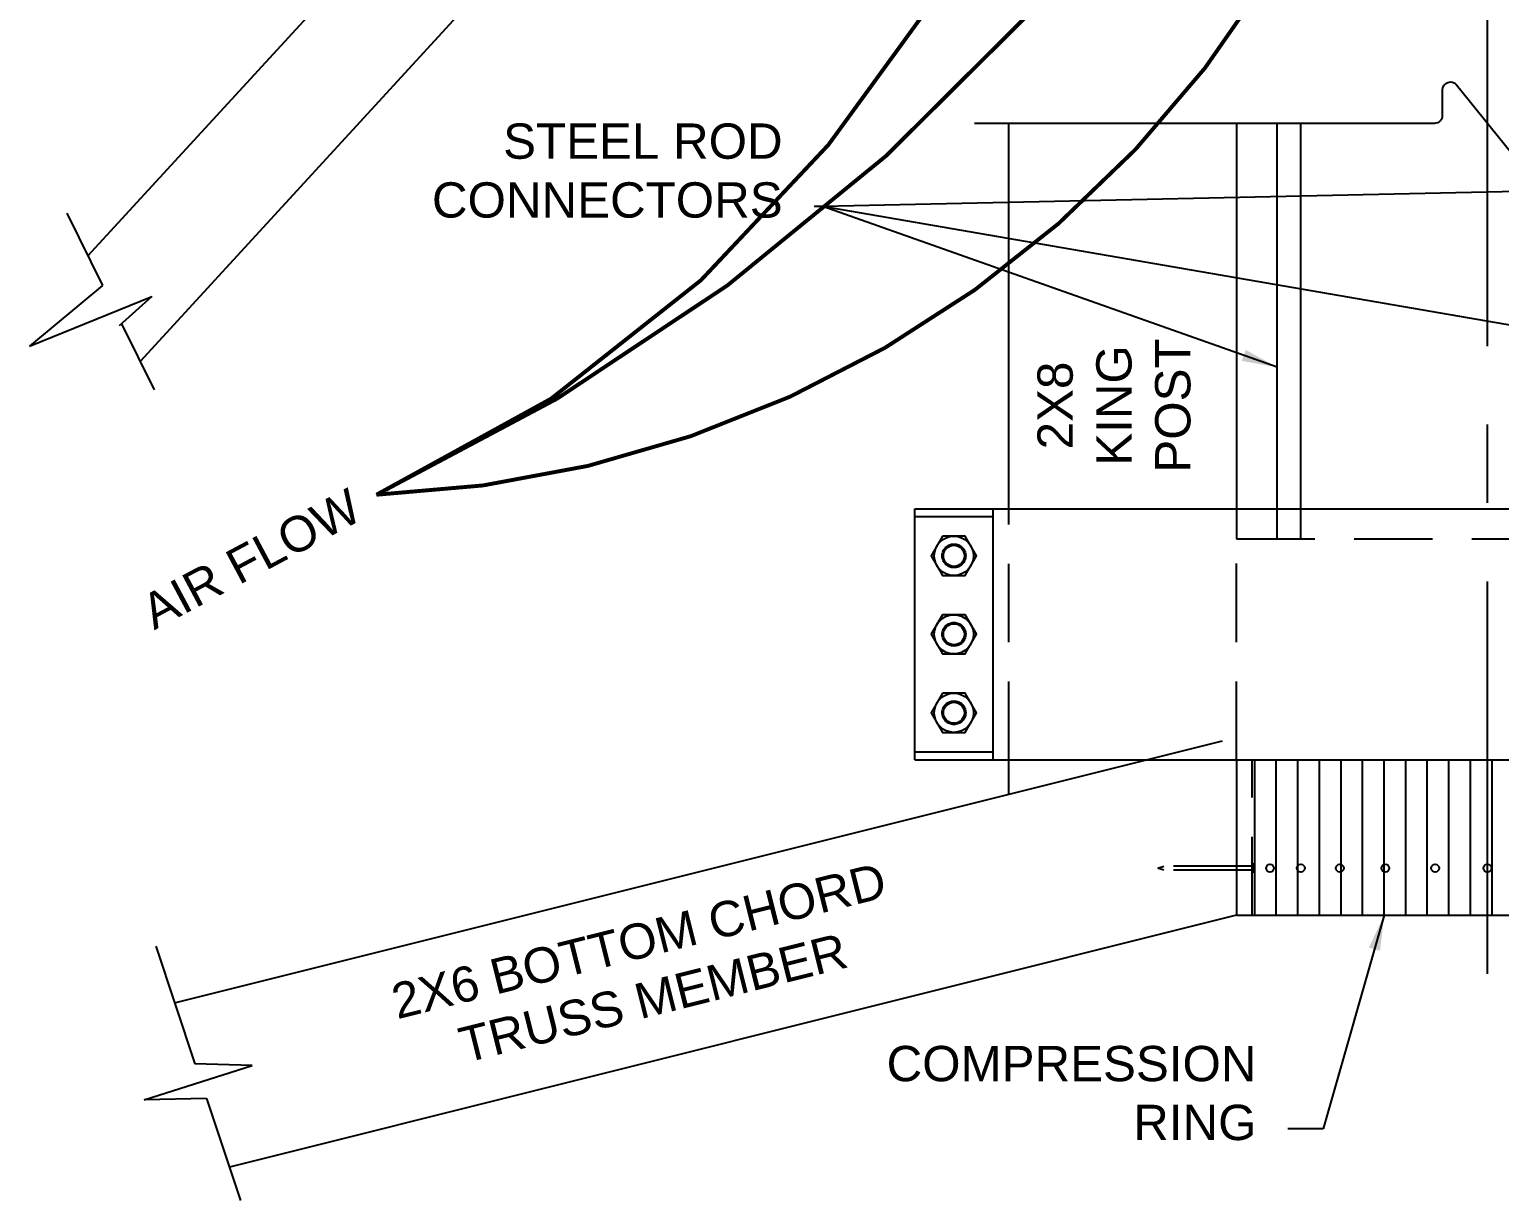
# Model space of a CAD drawing. Header units: inches. Extents: x -1316 to 22433, y -200 to 8737.
# Drawn here: x 6262.89 to 6309.74, y 1228.47 to 1265.79 of the extents above; entities that cross this region are included whole.
import ezdxf

# ---------------------------------------------------------------- set-up
doc = ezdxf.new("R2010")
doc.units = ezdxf.units.IN
doc.header["$LTSCALE"] = 10
doc.header["$MEASUREMENT"] = 0
doc.linetypes.add('CENTER', pattern=[2, 1.25, -0.25, 0.25, -0.25])
doc.linetypes.add('HIDDEN', pattern=[0.375, 0.25, -0.125])
doc.layers.get('0').update_dxf_attribs({"linetype": 'CONTINUOUS'})
for name, color, linetype in [('A-TXT', 222, 'CONTINUOUS'), ('S-HATCH', 5, 'CONTINUOUS'), ('S-HDWR', 104, 'CONTINUOUS'), ('S-RF-HIP', 4, 'CONTINUOUS'), ('S-RING', 3, 'CONTINUOUS'), ('S-TC', 40, 'CONTINUOUS'), ('S-TXT', 222, 'CONTINUOUS')]:
    doc.layers.add(name, color=color, linetype=linetype)
doc.styles.add('style1', font='arial.ttf')
doc.dimstyles.new('1', dxfattribs={"dimtxt": 1.125, "dimasz": 1.125, "dimexe": 0.18, "dimexo": 1, "dimgap": 1, "dimtad": 0, "dimtih": 1, "dimtoh": 1, "dimdec": 4, "dimrnd": 1, "dimzin": 0, "dimdsep": 46, "dimlunit": 4, "dimtxsty": 'style1', "dimcen": 0.09, "dimadec": 0, "dimazin": 0, "dimtfac": 1, "dimtdec": 4, "dimtix": 1, "dimtofl": 0, "dimtmove": 2, "dimatfit": 3, "dimfxl": 1, "dimtolj": 1, "dimtzin": 0, "dimarcsym": 0})

# ---------------------------------------------------------------- blocks, each defined once
blk = doc.blocks.new('3-4NUTPV')
blk.add_lwpolyline([(-0.361, 0.625), (-0.722, 0), (-0.361, -0.625), (0.361, -0.625), (0.722, 0), (0.361, 0.625)], close=True)
for radius in [0.625, 0.335]:
    blk.add_circle((0, 0), radius)
at = {"linetype": 'HIDDEN'}
blk.add_circle((0, 0), 0.375, dxfattribs=at)
blk = doc.blocks.new('TENSION COLLAR 800-2500')
for p, q in [((0, 0), (36.5, 0.001)), ((0, -8), (0, 0)), ((2.5, -8), (2.5, 0)), ((34, -7.999), (34, 0.001)), ((36.5, -7.999), (36.5, 0.001)), ((0, -0.25), (2.5, -0.25)), ((34, -0.249), (36.5, -0.249)), ((0, -7.75), (2.5, -7.75)), ((34, -7.749), (36.5, -7.749)), ((0, -8), (36.5, -7.999))]:
    blk.add_line(p, q)
for p in [(1.25, -1.5), (35.25, -1.499), (1.25, -4), (35.25, -3.999), (1.25, -6.5), (35.25, -6.499)]:
    blk.add_blockref('3-4NUTPV', p)
blk = doc.blocks.new('*U893')
blk.add_lwpolyline([(-65.36, 0), (-6.71, 0, 0.414214), (-5.71, 1), (-5.71, 4.24, -0.707458), (-3.93, 4.87), (3.93, -4.87, 0.707458), (5.71, -4.24), (5.71, -1, -0.414214), (6.71, 0), (68.21, 0)], format="xyb")
blk = doc.blocks.new('10DNAIL')
for p, q in [((-0.125, 0.062), (-0.125, 0)), ((-0.125, 0.062), (0.125, 0.062)), ((-0.125, 0), (0.125, 0)), ((0.125, 0.062), (0.125, 0))]:
    blk.add_line(p, q)
at = {"linetype": 'HIDDEN'}
for p, q in [((-0.062, -0.001), (-0.062, -2.814)), ((0.062, -0.001), (0.062, -2.814)), ((0, -3.001), (-0.062, -2.814)), ((0.062, -2.814), (0, -3.001))]:
    blk.add_line(p, q, dxfattribs=at)
blk = doc.blocks.new('*X836')
at = {"color": 0}
for p, q in [((73.741, 18.75), (73.741, 23.703)), ((74.428, 18.75), (74.428, 23.703)), ((75.116, 18.75), (75.116, 23.703)), ((75.803, 18.75), (75.803, 23.703)), ((76.491, 18.75), (76.491, 23.703)), ((77.178, 18.75), (77.178, 23.703)), ((77.866, 18.75), (77.866, 23.703)), ((78.553, 18.75), (78.553, 23.704)), ((79.241, 18.75), (79.241, 23.704)), ((79.928, 18.75), (79.928, 23.704)), ((80.616, 18.75), (80.616, 23.704)), ((81.303, 18.75), (81.303, 23.704)), ((81.991, 18.75), (81.991, 23.704)), ((82.678, 18.75), (82.678, 23.704)), ((83.366, 18.75), (83.366, 23.704)), ((84.053, 18.75), (84.053, 23.704)), ((84.741, 18.75), (84.741, 23.704)), ((85.428, 18.75), (85.428, 23.704)), ((86.116, 18.75), (86.116, 23.704)), ((86.803, 18.75), (86.803, 23.704)), ((87.491, 18.75), (87.491, 23.704)), ((88.178, 18.75), (88.178, 23.704)), ((88.866, 18.75), (88.866, 23.704))]:
    blk.add_line(p, q, dxfattribs=at)

msp = doc.modelspace()

# ---------------------------------------------------------------- linework, layer by layer
at = {"layer": 'S-HATCH', "linetype": 'CENTER'}
msp.add_line((6309.34793, 1235.69881), (6309.34793, 1309.61413), dxfattribs=at)
at = {"layer": 'S-HATCH', "ltscale": 0.5, "const_width": 0.125}
for points in [[(6273.9465, 1250.96069, 0.52792181), (6304.75524, 1299.99889, 0.53987706)], [(6273.9465, 1250.96069, 0.17292926), (6305.69618, 1282.52259, 0.17351491)]]:
    msp.add_lwpolyline(points, format="xyb", dxfattribs=at)
msp.add_lwpolyline([(6297.46424, 1298.79587), (6298.53402, 1298.5779), (6299.44762, 1298.00136), (6300.16822, 1297.02898), (6300.659, 1295.62351), (6300.88315, 1293.7477), (6300.80383, 1291.36428), (6300.38422, 1288.43601), (6299.58752, 1284.92562), (6298.3744, 1280.83404), (6296.69562, 1276.31488), (6294.49943, 1271.55993), (6291.7341, 1266.76096), (6288.34788, 1262.10977), (6284.28904, 1257.79814), (6279.50582, 1254.01785), (6273.9465, 1250.96069)], dxfattribs=at)
at = {"layer": 'S-RF-HIP'}
for p, q in [((6264.75207, 1258.57235), (6289.70759, 1285.76053)), ((6294.09793, 1285.36774), (6266.41367, 1255.2067)), ((6294.09793, 1250.5141), (6294.09793, 1262.80327)), ((6301.34793, 1262.80327), (6301.34793, 1250.51434)), ((6265.21657, 1257.63148), (6262.8875, 1255.69863)), ((6262.8875, 1255.69863), (6266.79159, 1257.27572)), ((6266.79159, 1257.27572), (6265.74872, 1256.34016)), ((6267.51425, 1234.77146), (6298.4854, 1242.51425)), ((6294.09793, 1241.41738), (6294.09793, 1242.5141)), ((6301.34793, 1242.51434), (6301.34793, 1237.56061)), ((6301.34793, 1237.56061), (6269.25925, 1229.53844)), ((6266.5482, 1231.68135), (6269.98116, 1232.77656)), ((6269.98116, 1232.77656), (6268.16309, 1232.82568)), ((6268.53031, 1231.72442), (6266.5482, 1231.68135))]:
    msp.add_line(p, q, dxfattribs=at)
at = {"layer": 'S-RF-HIP', "linetype": 'HIDDEN'}
for p, q in [((6294.09819, 1242.5141), (6294.09793, 1250.5141)), ((6301.34793, 1242.51434), (6301.34793, 1249.56061)), ((6298.4854, 1242.51425), (6301.34793, 1243.22988))]:
    msp.add_line(p, q, dxfattribs=at)
at = {"layer": 'S-RF-HIP'}
for points in [[(6264.08254, 1259.92851), (6265.21657, 1257.63148)], [(6265.82174, 1256.40567), (6266.85813, 1254.30643)], [(6266.91341, 1236.57329), (6268.16309, 1232.82568)], [(6268.53031, 1231.72442), (6269.61595, 1228.46873)]]:
    msp.add_lwpolyline(points, dxfattribs=at)
at = {"layer": 'S-RING', "linetype": 'Continuous'}
msp.add_line((6302.64405, 1250.51439), (6302.64405, 1262.80327), dxfattribs=at)
at = {"layer": 'S-RING'}
for p, q in [((6303.39405, 1262.80327), (6303.39405, 1250.51441)), ((6301.34793, 1237.56061), (6317.34793, 1237.56061))]:
    msp.add_line(p, q, dxfattribs=at)
at = {"layer": 'S-RING', "linetype": 'HIDDEN'}
for p, q in [((6301.34793, 1250.51434), (6301.34793, 1249.56061)), ((6302.64405, 1249.56061), (6302.64405, 1250.51439)), ((6303.39405, 1250.51441), (6303.39405, 1249.56061)), ((6301.34793, 1249.56061), (6317.34793, 1249.56061)), ((6301.84793, 1237.56061), (6301.84793, 1242.51436))]:
    msp.add_line(p, q, dxfattribs=at)
at = {"layer": 'S-RING'}
for centre in [(6302.41973, 1239.06061), (6303.40277, 1239.06061), (6304.64565, 1239.06061), (6306.09404, 1239.06061), (6307.68464, 1239.06061), (6309.34793, 1239.06061)]:
    msp.add_circle(centre, 0.125, dxfattribs=at)

# ---------------------------------------------------------------- block references
at = {"layer": 'A-TXT', "xscale": 0.25, "yscale": 0.25, "zscale": 0.25}
msp.add_blockref('*U893', (6309.34793, 1262.80327), dxfattribs=at)
at = {"layer": 'S-HDWR', "rotation": 270}
msp.add_blockref('10DNAIL', (6301.84793, 1239.06061), dxfattribs=at)
at = {"layer": 'S-RING'}
msp.add_blockref('*X836', (6228.19177, 1218.81102), dxfattribs=at)
at = {"layer": 'S-TC'}
msp.add_blockref('TENSION COLLAR 800-2500', (6291.09793, 1250.514), dxfattribs=at)

# ---------------------------------------------------------------- texts
at = {"layer": 'S-TXT', "char_height": 1.125, "attachment_point": 9, "style": 'style1'}
for s, insert in [('\\A1;STEEL ROD\\PCONNECTORS', (6286.88952, 1259.77497)), ('\\A1;COMPRESSION\\PRING', (6301.98911, 1230.38113))]:
    msp.add_mtext(s, dxfattribs=dict(at, insert=insert))
at = {"layer": 'S-TXT', "char_height": 1.125, "style": 'style1'}
for s, insert, width, attachment_point, rotation in [('2X8 KING POST', (6295.00837, 1253.80366), 0.9, 2, 90), ('AIR FLOW', (6266.33521, 1247.63015), 8.2447329, 1, 28.052184), ('2X6 BOTTOM CHORD TRUSS MEMBER', (6282.16927, 1237.29374), 20.9775992, 2, 14.036243)]:
    msp.add_mtext(s, dxfattribs=dict(at, insert=insert, width=width, attachment_point=attachment_point, rotation=rotation))

# ---------------------------------------------------------------- leaders
at = {"layer": 'S-TXT'}
for points in [[(6315.28052, 1260.73578), (6288.17113, 1260.14997)], [(6312.49149, 1255.94949), (6288.17113, 1260.14997)]]:
    msp.add_leader(points, dimstyle='1', dxfattribs=at)
at = {"layer": 'S-TXT', "annotation_type": 0, "has_hookline": 1, "hookline_direction": 1}
for points, text_width in [([(6302.64405, 1255.02415), (6288.17113, 1260.14997), (6287.88952, 1260.14997)], 11.01594), ([(6306.05731, 1237.56061), (6304.11411, 1230.75613), (6302.98911, 1230.75613)], 11.58151)]:
    msp.add_leader(points, dimstyle='1', dxfattribs=dict(at, text_width=text_width))

doc.saveas('drawing.dxf')
